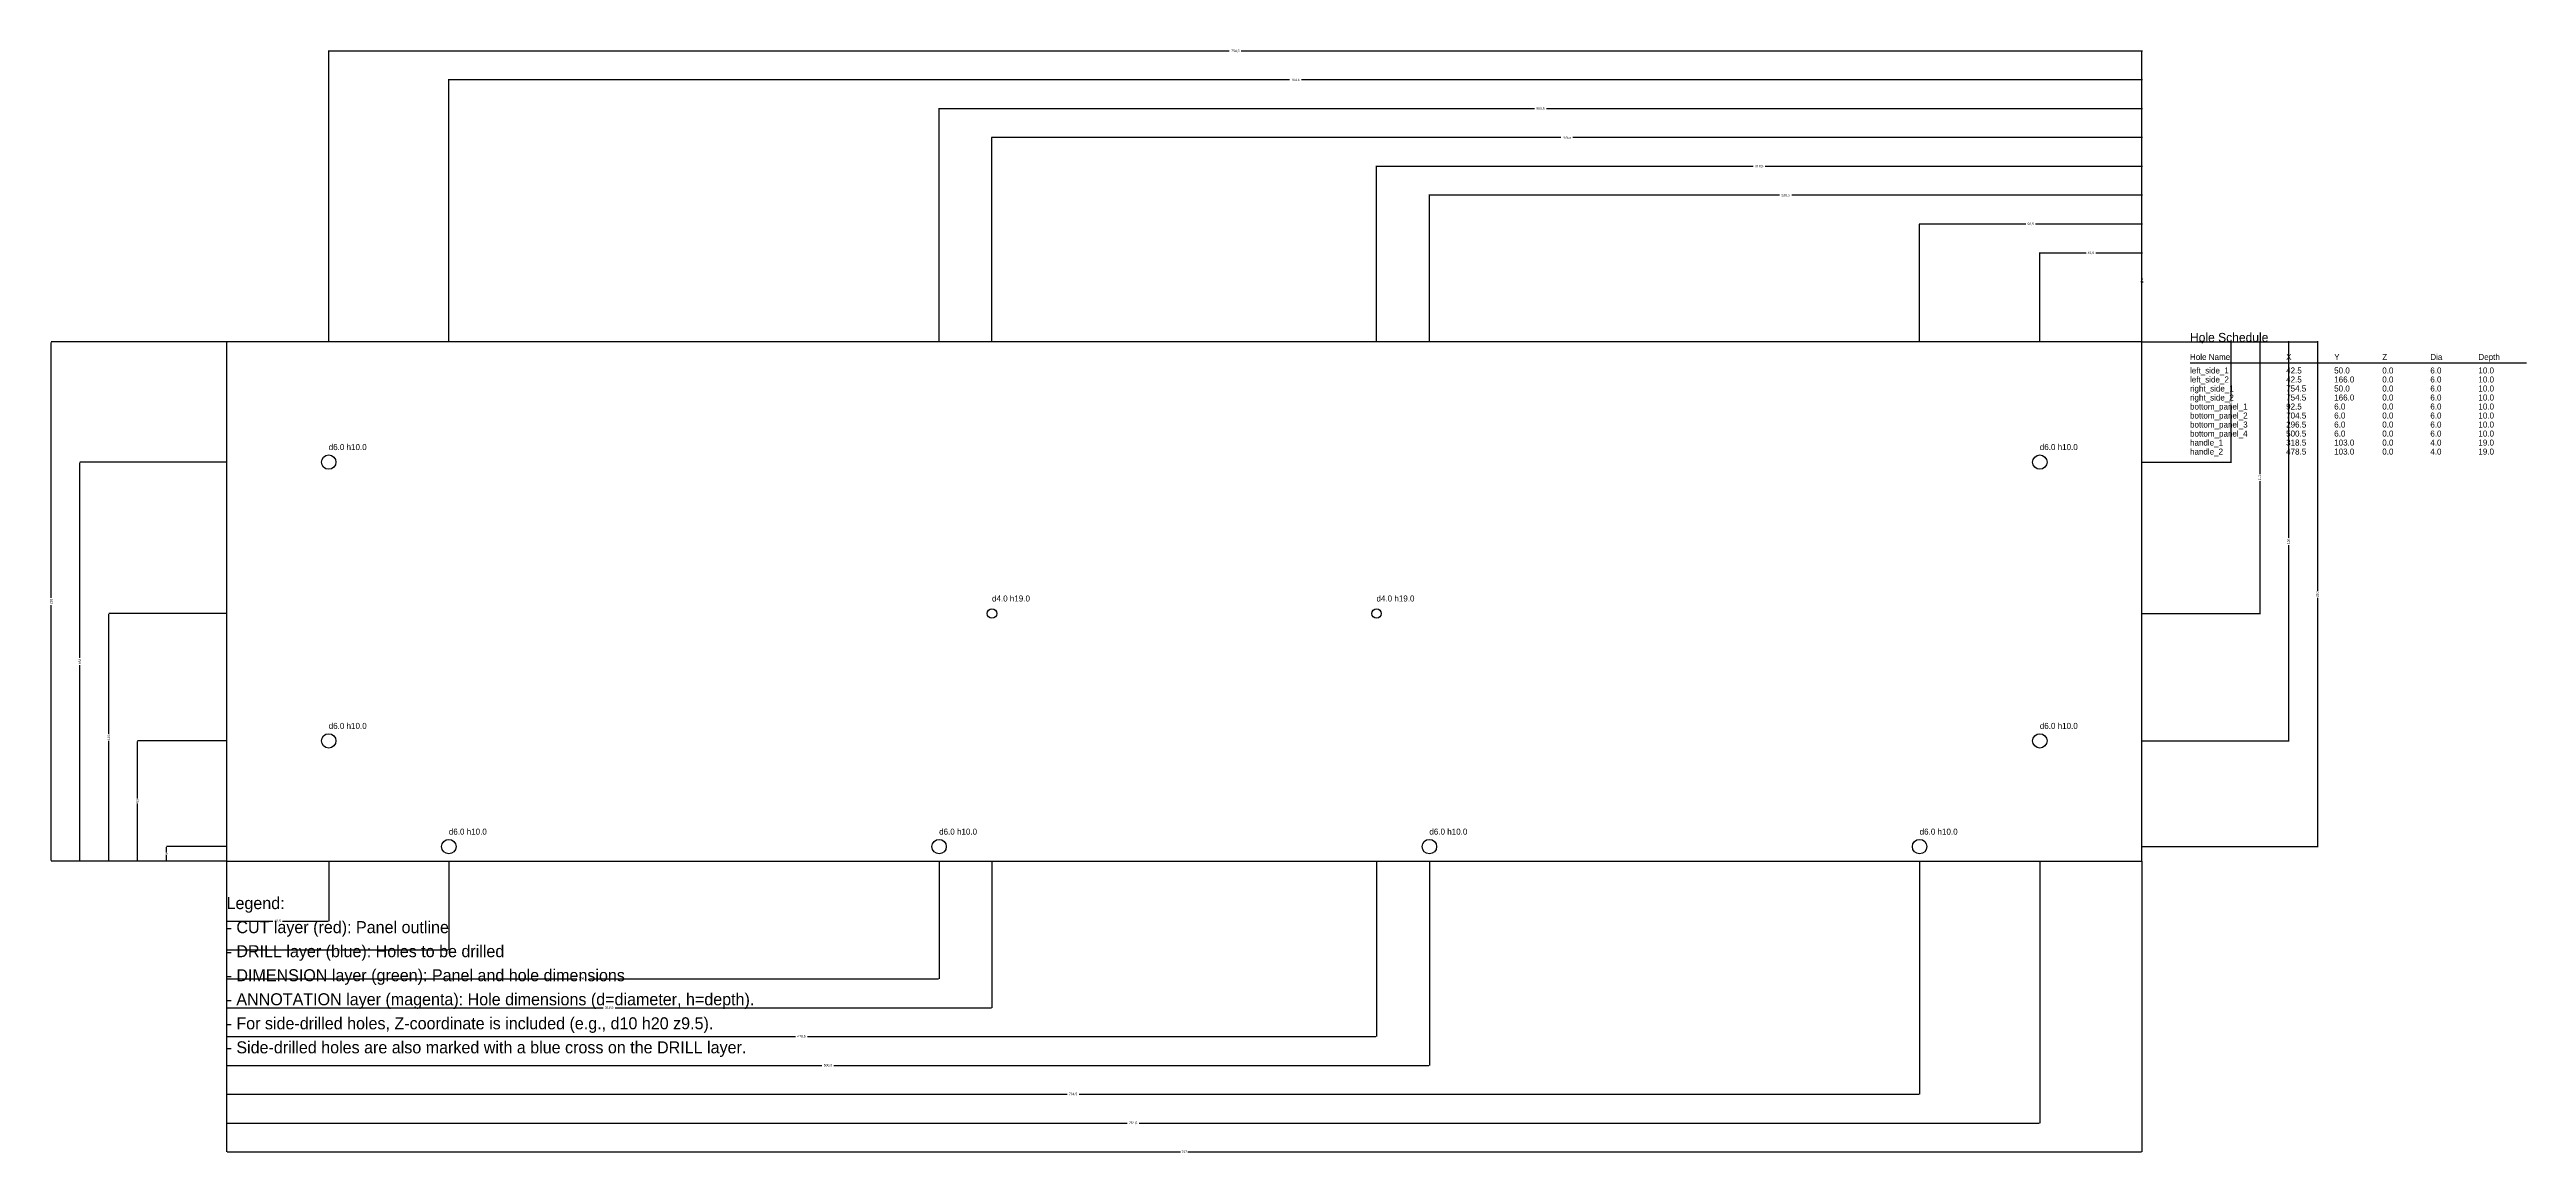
# Model space of a CAD drawing. Header units: metres. Extents: x -74 to 957, y -122 to 338.
import ezdxf

# ---------------------------------------------------------------- set-up
doc = ezdxf.new("R2010")
doc.units = ezdxf.units.M
for name, color, linetype in [('ANNOTATION', 6, 'Continuous'), ('CUT', 1, 'Continuous'), ('DIMENSION', 3, 'Continuous'), ('DRILL', 5, 'Continuous')]:
    doc.layers.add(name, color=color, linetype=linetype)
doc.dimstyles.get("Standard").update_dxf_attribs({"dimtxt": 2.5, "dimasz": 2.5, "dimexe": 1.25, "dimexo": 0.625, "dimtad": 1, "dimtxsty": 'Standard', "dimcen": 2.5, "dimazin": 3, "dimtfac": 1, "dimtmove": 0, "dimatfit": 3})

# ---------------------------------------------------------------- blocks, each defined once
blk = doc.blocks.new('_CLOSEDFILLED')
at = {"color": 0, "linetype": 'ByBlock'}
blk.add_solid([(-1, 0.2), (0, 0), (-1, -0.2)], dxfattribs=at)
blk = doc.blocks.new('*D0')
for p, q in [((0, 0), (0, -25)), ((42.5, 0), (42.5, -25)), ((0.25, -25), (19.25, -25)), ((23.25, -25), (42.25, -25))]:
    blk.add_line(p, q)
at = {"layer": 'Defpoints'}
for p in [(0, 0), (42.5, 0), (0, -25)]:
    blk.add_point(p, dxfattribs=at)
at = {"layer": 'DIMENSION', "xscale": 0.25, "yscale": 0.25, "rotation": 180}
blk.add_blockref('_CLOSEDFILLED', (0, -25), dxfattribs=at)
at = {"layer": 'DIMENSION', "xscale": 0.25, "yscale": 0.25}
blk.add_blockref('_CLOSEDFILLED', (42.5, -25), dxfattribs=at)
at = {"layer": 'DIMENSION', "insert": (21.25, -25), "char_height": 1, "attachment_point": 5}
blk.add_mtext('42,5', dxfattribs=at)
blk = doc.blocks.new('*D2')
for p, q in [((0, 0), (0, -37)), ((92.5, 0), (92.5, -37)), ((0.25, -37), (44.25, -37)), ((48.25, -37), (92.25, -37))]:
    blk.add_line(p, q)
at = {"layer": 'Defpoints'}
for p in [(0, 0), (92.5, 0), (0, -37)]:
    blk.add_point(p, dxfattribs=at)
at = {"layer": 'DIMENSION', "xscale": 0.25, "yscale": 0.25, "rotation": 180}
blk.add_blockref('_CLOSEDFILLED', (0, -37), dxfattribs=at)
at = {"layer": 'DIMENSION', "xscale": 0.25, "yscale": 0.25}
blk.add_blockref('_CLOSEDFILLED', (92.5, -37), dxfattribs=at)
at = {"layer": 'DIMENSION', "insert": (46.25, -37), "char_height": 1, "attachment_point": 5}
blk.add_mtext('92,5', dxfattribs=at)
blk = doc.blocks.new('*D3')
for p, q in [((0, 0), (0, -49)), ((296.5, 0), (296.5, -49)), ((0.25, -49), (145.75, -49)), ((150.75, -49), (296.25, -49))]:
    blk.add_line(p, q)
at = {"layer": 'Defpoints'}
for p in [(0, 0), (296.5, 0), (0, -49)]:
    blk.add_point(p, dxfattribs=at)
at = {"layer": 'DIMENSION', "xscale": 0.25, "yscale": 0.25, "rotation": 180}
blk.add_blockref('_CLOSEDFILLED', (0, -49), dxfattribs=at)
at = {"layer": 'DIMENSION', "xscale": 0.25, "yscale": 0.25}
blk.add_blockref('_CLOSEDFILLED', (296.5, -49), dxfattribs=at)
at = {"layer": 'DIMENSION', "insert": (148.25, -49), "char_height": 1, "attachment_point": 5}
blk.add_mtext('296,5', dxfattribs=at)
blk = doc.blocks.new('*D4')
for p, q in [((0, 0), (0, -61)), ((318.5, 0), (318.5, -61)), ((0.25, -61), (156.75, -61)), ((161.75, -61), (318.25, -61))]:
    blk.add_line(p, q)
at = {"layer": 'Defpoints'}
for p in [(0, 0), (318.5, 0), (0, -61)]:
    blk.add_point(p, dxfattribs=at)
at = {"layer": 'DIMENSION', "xscale": 0.25, "yscale": 0.25, "rotation": 180}
blk.add_blockref('_CLOSEDFILLED', (0, -61), dxfattribs=at)
at = {"layer": 'DIMENSION', "xscale": 0.25, "yscale": 0.25}
blk.add_blockref('_CLOSEDFILLED', (318.5, -61), dxfattribs=at)
at = {"layer": 'DIMENSION', "insert": (159.25, -61), "char_height": 1, "attachment_point": 5}
blk.add_mtext('318,5', dxfattribs=at)
blk = doc.blocks.new('*D5')
for p, q in [((0, 0), (0, -73)), ((478.5, 0), (478.5, -73)), ((0.25, -73), (236.75, -73)), ((241.75, -73), (478.25, -73))]:
    blk.add_line(p, q)
at = {"layer": 'Defpoints'}
for p in [(0, 0), (478.5, 0), (0, -73)]:
    blk.add_point(p, dxfattribs=at)
at = {"layer": 'DIMENSION', "xscale": 0.25, "yscale": 0.25, "rotation": 180}
blk.add_blockref('_CLOSEDFILLED', (0, -73), dxfattribs=at)
at = {"layer": 'DIMENSION', "xscale": 0.25, "yscale": 0.25}
blk.add_blockref('_CLOSEDFILLED', (478.5, -73), dxfattribs=at)
at = {"layer": 'DIMENSION', "insert": (239.25, -73), "char_height": 1, "attachment_point": 5}
blk.add_mtext('478,5', dxfattribs=at)
blk = doc.blocks.new('*D6')
for p, q in [((0, 0), (0, -85)), ((500.5, 0), (500.5, -85)), ((0.25, -85), (247.75, -85)), ((252.75, -85), (500.25, -85))]:
    blk.add_line(p, q)
at = {"layer": 'Defpoints'}
for p in [(0, 0), (500.5, 0), (0, -85)]:
    blk.add_point(p, dxfattribs=at)
at = {"layer": 'DIMENSION', "xscale": 0.25, "yscale": 0.25, "rotation": 180}
blk.add_blockref('_CLOSEDFILLED', (0, -85), dxfattribs=at)
at = {"layer": 'DIMENSION', "xscale": 0.25, "yscale": 0.25}
blk.add_blockref('_CLOSEDFILLED', (500.5, -85), dxfattribs=at)
at = {"layer": 'DIMENSION', "insert": (250.25, -85), "char_height": 1, "attachment_point": 5}
blk.add_mtext('500,5', dxfattribs=at)
blk = doc.blocks.new('*D7')
for p, q in [((0, 0), (0, -97)), ((704.5, 0), (704.5, -97)), ((0.25, -97), (349.75, -97)), ((354.75, -97), (704.25, -97))]:
    blk.add_line(p, q)
at = {"layer": 'Defpoints'}
for p in [(0, 0), (704.5, 0), (0, -97)]:
    blk.add_point(p, dxfattribs=at)
at = {"layer": 'DIMENSION', "xscale": 0.25, "yscale": 0.25, "rotation": 180}
blk.add_blockref('_CLOSEDFILLED', (0, -97), dxfattribs=at)
at = {"layer": 'DIMENSION', "xscale": 0.25, "yscale": 0.25}
blk.add_blockref('_CLOSEDFILLED', (704.5, -97), dxfattribs=at)
at = {"layer": 'DIMENSION', "insert": (352.25, -97), "char_height": 1, "attachment_point": 5}
blk.add_mtext('704,5', dxfattribs=at)
blk = doc.blocks.new('*D8')
for p, q in [((0, 0), (0, -109)), ((754.5, 0), (754.5, -109)), ((0.25, -109), (374.75, -109)), ((379.75, -109), (754.25, -109))]:
    blk.add_line(p, q)
at = {"layer": 'Defpoints'}
for p in [(0, 0), (754.5, 0), (0, -109)]:
    blk.add_point(p, dxfattribs=at)
at = {"layer": 'DIMENSION', "xscale": 0.25, "yscale": 0.25, "rotation": 180}
blk.add_blockref('_CLOSEDFILLED', (0, -109), dxfattribs=at)
at = {"layer": 'DIMENSION', "xscale": 0.25, "yscale": 0.25}
blk.add_blockref('_CLOSEDFILLED', (754.5, -109), dxfattribs=at)
at = {"layer": 'DIMENSION', "insert": (377.25, -109), "char_height": 1, "attachment_point": 5}
blk.add_mtext('754,5', dxfattribs=at)
blk = doc.blocks.new('*D9')
for p, q in [((0, 0), (0, -121)), ((797, 0), (797, -121)), ((0.25, -121), (397, -121)), ((400, -121), (796.75, -121))]:
    blk.add_line(p, q)
at = {"layer": 'Defpoints'}
for p in [(0, 0), (797, 0), (0, -121)]:
    blk.add_point(p, dxfattribs=at)
at = {"layer": 'DIMENSION', "xscale": 0.25, "yscale": 0.25, "rotation": 180}
blk.add_blockref('_CLOSEDFILLED', (0, -121), dxfattribs=at)
at = {"layer": 'DIMENSION', "xscale": 0.25, "yscale": 0.25}
blk.add_blockref('_CLOSEDFILLED', (797, -121), dxfattribs=at)
at = {"layer": 'DIMENSION', "insert": (398.5, -121), "char_height": 1, "attachment_point": 5}
blk.add_mtext('797', dxfattribs=at)
blk = doc.blocks.new('*D10')
for p, q in [((796.75, 241), (796.5, 241)), ((797, 216), (797, 241)), ((797, 216), (797, 241)), ((797, 241), (797, 241)), ((797.25, 241), (797.5, 241))]:
    blk.add_line(p, q)
at = {"layer": 'Defpoints'}
for p in [(797, 241), (797, 216), (797, 216)]:
    blk.add_point(p, dxfattribs=at)
at = {"layer": 'DIMENSION', "xscale": 0.25, "yscale": 0.25}
blk.add_blockref('_CLOSEDFILLED', (797, 241), dxfattribs=at)
at = {"layer": 'DIMENSION', "xscale": 0.25, "yscale": 0.25, "rotation": 180}
blk.add_blockref('_CLOSEDFILLED', (797, 241), dxfattribs=at)
at = {"layer": 'DIMENSION', "insert": (797, 242.125), "char_height": 1, "attachment_point": 5}
blk.add_mtext('0', dxfattribs=at)
blk = doc.blocks.new('*D11')
for p, q in [((773.75, 253), (754.25, 253)), ((754.5, 216), (754.5, 253)), ((797.25, 253), (777.75, 253)), ((797, 216), (797, 253))]:
    blk.add_line(p, q)
at = {"layer": 'Defpoints'}
for p in [(797, 253), (754.5, 216), (797, 216)]:
    blk.add_point(p, dxfattribs=at)
at = {"layer": 'DIMENSION', "xscale": 0.25, "yscale": 0.25}
blk.add_blockref('_CLOSEDFILLED', (754.5, 253), dxfattribs=at)
at = {"layer": 'DIMENSION', "xscale": 0.25, "yscale": 0.25, "rotation": 180}
blk.add_blockref('_CLOSEDFILLED', (797, 253), dxfattribs=at)
at = {"layer": 'DIMENSION', "insert": (775.75, 253), "char_height": 1, "attachment_point": 5}
blk.add_mtext('42,5', dxfattribs=at)
blk = doc.blocks.new('*D12')
for p, q in [((748.75, 265), (704.25, 265)), ((704.5, 216), (704.5, 265)), ((797.25, 265), (752.75, 265)), ((797, 216), (797, 265))]:
    blk.add_line(p, q)
at = {"layer": 'Defpoints'}
for p in [(797, 265), (704.5, 216), (797, 216)]:
    blk.add_point(p, dxfattribs=at)
at = {"layer": 'DIMENSION', "xscale": 0.25, "yscale": 0.25}
blk.add_blockref('_CLOSEDFILLED', (704.5, 265), dxfattribs=at)
at = {"layer": 'DIMENSION', "xscale": 0.25, "yscale": 0.25, "rotation": 180}
blk.add_blockref('_CLOSEDFILLED', (797, 265), dxfattribs=at)
at = {"layer": 'DIMENSION', "insert": (750.75, 265), "char_height": 1, "attachment_point": 5}
blk.add_mtext('92,5', dxfattribs=at)
blk = doc.blocks.new('*D13')
for p, q in [((646.25, 277), (500.25, 277)), ((500.5, 216), (500.5, 277)), ((797.25, 277), (651.25, 277)), ((797, 216), (797, 277))]:
    blk.add_line(p, q)
at = {"layer": 'Defpoints'}
for p in [(797, 277), (500.5, 216), (797, 216)]:
    blk.add_point(p, dxfattribs=at)
at = {"layer": 'DIMENSION', "xscale": 0.25, "yscale": 0.25}
blk.add_blockref('_CLOSEDFILLED', (500.5, 277), dxfattribs=at)
at = {"layer": 'DIMENSION', "xscale": 0.25, "yscale": 0.25, "rotation": 180}
blk.add_blockref('_CLOSEDFILLED', (797, 277), dxfattribs=at)
at = {"layer": 'DIMENSION', "insert": (648.75, 277), "char_height": 1, "attachment_point": 5}
blk.add_mtext('296,5', dxfattribs=at)
blk = doc.blocks.new('*D14')
for p, q in [((635.25, 289), (478.25, 289)), ((478.5, 216), (478.5, 289)), ((797.25, 289), (640.25, 289)), ((797, 216), (797, 289))]:
    blk.add_line(p, q)
at = {"layer": 'Defpoints'}
for p in [(797, 289), (478.5, 216), (797, 216)]:
    blk.add_point(p, dxfattribs=at)
at = {"layer": 'DIMENSION', "xscale": 0.25, "yscale": 0.25}
blk.add_blockref('_CLOSEDFILLED', (478.5, 289), dxfattribs=at)
at = {"layer": 'DIMENSION', "xscale": 0.25, "yscale": 0.25, "rotation": 180}
blk.add_blockref('_CLOSEDFILLED', (797, 289), dxfattribs=at)
at = {"layer": 'DIMENSION', "insert": (637.75, 289), "char_height": 1, "attachment_point": 5}
blk.add_mtext('318,5', dxfattribs=at)
blk = doc.blocks.new('*D15')
for p, q in [((555.25, 301), (318.25, 301)), ((318.5, 216), (318.5, 301)), ((797.25, 301), (560.25, 301)), ((797, 216), (797, 301))]:
    blk.add_line(p, q)
at = {"layer": 'Defpoints'}
for p in [(797, 301), (318.5, 216), (797, 216)]:
    blk.add_point(p, dxfattribs=at)
at = {"layer": 'DIMENSION', "xscale": 0.25, "yscale": 0.25}
blk.add_blockref('_CLOSEDFILLED', (318.5, 301), dxfattribs=at)
at = {"layer": 'DIMENSION', "xscale": 0.25, "yscale": 0.25, "rotation": 180}
blk.add_blockref('_CLOSEDFILLED', (797, 301), dxfattribs=at)
at = {"layer": 'DIMENSION', "insert": (557.75, 301), "char_height": 1, "attachment_point": 5}
blk.add_mtext('478,5', dxfattribs=at)
blk = doc.blocks.new('*D16')
for p, q in [((544.25, 313), (296.25, 313)), ((296.5, 216), (296.5, 313)), ((797.25, 313), (549.25, 313)), ((797, 216), (797, 313))]:
    blk.add_line(p, q)
at = {"layer": 'Defpoints'}
for p in [(797, 313), (296.5, 216), (797, 216)]:
    blk.add_point(p, dxfattribs=at)
at = {"layer": 'DIMENSION', "xscale": 0.25, "yscale": 0.25}
blk.add_blockref('_CLOSEDFILLED', (296.5, 313), dxfattribs=at)
at = {"layer": 'DIMENSION', "xscale": 0.25, "yscale": 0.25, "rotation": 180}
blk.add_blockref('_CLOSEDFILLED', (797, 313), dxfattribs=at)
at = {"layer": 'DIMENSION', "insert": (546.75, 313), "char_height": 1, "attachment_point": 5}
blk.add_mtext('500,5', dxfattribs=at)
blk = doc.blocks.new('*D17')
for p, q in [((442.25, 325), (92.25, 325)), ((92.5, 216), (92.5, 325)), ((797.25, 325), (447.25, 325)), ((797, 216), (797, 325))]:
    blk.add_line(p, q)
at = {"layer": 'Defpoints'}
for p in [(797, 325), (92.5, 216), (797, 216)]:
    blk.add_point(p, dxfattribs=at)
at = {"layer": 'DIMENSION', "xscale": 0.25, "yscale": 0.25}
blk.add_blockref('_CLOSEDFILLED', (92.5, 325), dxfattribs=at)
at = {"layer": 'DIMENSION', "xscale": 0.25, "yscale": 0.25, "rotation": 180}
blk.add_blockref('_CLOSEDFILLED', (797, 325), dxfattribs=at)
at = {"layer": 'DIMENSION', "insert": (444.75, 325), "char_height": 1, "attachment_point": 5}
blk.add_mtext('704,5', dxfattribs=at)
blk = doc.blocks.new('*D18')
for p, q in [((417.25, 337), (42.25, 337)), ((42.5, 216), (42.5, 337)), ((797.25, 337), (422.25, 337)), ((797, 216), (797, 337))]:
    blk.add_line(p, q)
at = {"layer": 'Defpoints'}
for p in [(797, 337), (42.5, 216), (797, 216)]:
    blk.add_point(p, dxfattribs=at)
at = {"layer": 'DIMENSION', "xscale": 0.25, "yscale": 0.25}
blk.add_blockref('_CLOSEDFILLED', (42.5, 337), dxfattribs=at)
at = {"layer": 'DIMENSION', "xscale": 0.25, "yscale": 0.25, "rotation": 180}
blk.add_blockref('_CLOSEDFILLED', (797, 337), dxfattribs=at)
at = {"layer": 'DIMENSION', "insert": (419.75, 337), "char_height": 1, "attachment_point": 5}
blk.add_mtext('754,5', dxfattribs=at)
blk = doc.blocks.new('*D19')
for p, q in [((0, 6), (-25, 6)), ((-25, 3.5), (-25, 5.75)), ((-25, 0.25), (-25, 2.5)), ((0, 0), (-25, 0))]:
    blk.add_line(p, q)
at = {"layer": 'Defpoints'}
for p in [(-25, 0), (0, 6), (0, 0)]:
    blk.add_point(p, dxfattribs=at)
at = {"layer": 'DIMENSION', "xscale": 0.25, "yscale": 0.25}
for p, rotation in [((-25, 6), 90), ((-25, 0), 270)]:
    blk.add_blockref('_CLOSEDFILLED', p, dxfattribs=dict(at, rotation=rotation))
at = {"layer": 'DIMENSION', "insert": (-25, 3), "char_height": 1, "attachment_point": 5, "rotation": 90}
blk.add_mtext('6', dxfattribs=at)
blk = doc.blocks.new('*D20')
for p, q in [((0, 50), (-37, 50)), ((-37, 26), (-37, 49.75)), ((-37, 0.25), (-37, 24)), ((0, 0), (-37, 0))]:
    blk.add_line(p, q)
at = {"layer": 'Defpoints'}
for p in [(0, 50), (-37, 0), (0, 0)]:
    blk.add_point(p, dxfattribs=at)
at = {"layer": 'DIMENSION', "xscale": 0.25, "yscale": 0.25}
for p, rotation in [((-37, 50), 90), ((-37, 0), 270)]:
    blk.add_blockref('_CLOSEDFILLED', p, dxfattribs=dict(at, rotation=rotation))
at = {"layer": 'DIMENSION', "insert": (-37, 25), "char_height": 1, "attachment_point": 5, "rotation": 90}
blk.add_mtext('50', dxfattribs=at)
blk = doc.blocks.new('*D21')
for p, q in [((0, 103), (-49, 103)), ((-49, 53), (-49, 102.75)), ((-49, 0.25), (-49, 50)), ((0, 0), (-49, 0))]:
    blk.add_line(p, q)
at = {"layer": 'Defpoints'}
for p in [(0, 103), (-49, 0), (0, 0)]:
    blk.add_point(p, dxfattribs=at)
at = {"layer": 'DIMENSION', "xscale": 0.25, "yscale": 0.25}
for p, rotation in [((-49, 103), 90), ((-49, 0), 270)]:
    blk.add_blockref('_CLOSEDFILLED', p, dxfattribs=dict(at, rotation=rotation))
at = {"layer": 'DIMENSION', "insert": (-49, 51.5), "char_height": 1, "attachment_point": 5, "rotation": 90}
blk.add_mtext('103', dxfattribs=at)
blk = doc.blocks.new('*D22')
for p, q in [((0, 166), (-61, 166)), ((-61, 84.5), (-61, 165.75)), ((-61, 0.25), (-61, 81.5)), ((0, 0), (-61, 0))]:
    blk.add_line(p, q)
at = {"layer": 'Defpoints'}
for p in [(0, 166), (-61, 0), (0, 0)]:
    blk.add_point(p, dxfattribs=at)
at = {"layer": 'DIMENSION', "xscale": 0.25, "yscale": 0.25}
for p, rotation in [((-61, 166), 90), ((-61, 0), 270)]:
    blk.add_blockref('_CLOSEDFILLED', p, dxfattribs=dict(at, rotation=rotation))
at = {"layer": 'DIMENSION', "insert": (-61, 83), "char_height": 1, "attachment_point": 5, "rotation": 90}
blk.add_mtext('166', dxfattribs=at)
blk = doc.blocks.new('*D23')
for p, q in [((0, 216), (-73, 216)), ((-73, 109.5), (-73, 215.75)), ((-73, 0.25), (-73, 106.5)), ((0, 0), (-73, 0))]:
    blk.add_line(p, q)
at = {"layer": 'Defpoints'}
for p in [(0, 216), (-73, 0), (0, 0)]:
    blk.add_point(p, dxfattribs=at)
at = {"layer": 'DIMENSION', "xscale": 0.25, "yscale": 0.25}
for p, rotation in [((-73, 216), 90), ((-73, 0), 270)]:
    blk.add_blockref('_CLOSEDFILLED', p, dxfattribs=dict(at, rotation=rotation))
at = {"layer": 'DIMENSION', "insert": (-73, 108), "char_height": 1, "attachment_point": 5, "rotation": 90}
blk.add_mtext('216', dxfattribs=at)
blk = doc.blocks.new('*D24')
for p, q in [((822, 216.25), (822, 216.5)), ((797, 216), (822, 216)), ((797, 216), (822, 216)), ((822, 216), (822, 216)), ((822, 215.75), (822, 215.5))]:
    blk.add_line(p, q)
at = {"layer": 'Defpoints'}
for p in [(797, 216), (797, 216), (822, 216)]:
    blk.add_point(p, dxfattribs=at)
at = {"layer": 'DIMENSION', "xscale": 0.25, "yscale": 0.25}
for rotation in [270, 90]:
    blk.add_blockref('_CLOSEDFILLED', (822, 216), dxfattribs=dict(at, rotation=rotation))
at = {"layer": 'DIMENSION', "insert": (820.875, 216), "char_height": 1, "attachment_point": 5, "rotation": 90}
blk.add_mtext('0', dxfattribs=at)
blk = doc.blocks.new('*D25')
for p, q in [((797, 216), (834, 216)), ((834, 216.25), (834, 192)), ((834, 190), (834, 165.75)), ((797, 166), (834, 166))]:
    blk.add_line(p, q)
at = {"layer": 'Defpoints'}
for p in [(797, 216), (834, 216), (797, 166)]:
    blk.add_point(p, dxfattribs=at)
at = {"layer": 'DIMENSION', "xscale": 0.25, "yscale": 0.25}
for p, rotation in [((834, 216), 270), ((834, 166), 90)]:
    blk.add_blockref('_CLOSEDFILLED', p, dxfattribs=dict(at, rotation=rotation))
at = {"layer": 'DIMENSION', "insert": (834, 191), "char_height": 1, "attachment_point": 5, "rotation": 90}
blk.add_mtext('50', dxfattribs=at)
blk = doc.blocks.new('*D26')
for p, q in [((797, 216), (846, 216)), ((846, 216.25), (846, 161)), ((846, 158), (846, 102.75)), ((797, 103), (846, 103))]:
    blk.add_line(p, q)
at = {"layer": 'Defpoints'}
for p in [(797, 216), (846, 216), (797, 103)]:
    blk.add_point(p, dxfattribs=at)
at = {"layer": 'DIMENSION', "xscale": 0.25, "yscale": 0.25}
for p, rotation in [((846, 216), 270), ((846, 103), 90)]:
    blk.add_blockref('_CLOSEDFILLED', p, dxfattribs=dict(at, rotation=rotation))
at = {"layer": 'DIMENSION', "insert": (846, 159.5), "char_height": 1, "attachment_point": 5, "rotation": 90}
blk.add_mtext('113', dxfattribs=at)
blk = doc.blocks.new('*D27')
for p, q in [((797, 216), (858, 216)), ((858, 216.25), (858, 134.5)), ((858, 131.5), (858, 49.75)), ((797, 50), (858, 50))]:
    blk.add_line(p, q)
at = {"layer": 'Defpoints'}
for p in [(797, 216), (858, 216), (797, 50)]:
    blk.add_point(p, dxfattribs=at)
at = {"layer": 'DIMENSION', "xscale": 0.25, "yscale": 0.25}
for p, rotation in [((858, 216), 270), ((858, 50), 90)]:
    blk.add_blockref('_CLOSEDFILLED', p, dxfattribs=dict(at, rotation=rotation))
at = {"layer": 'DIMENSION', "insert": (858, 133), "char_height": 1, "attachment_point": 5, "rotation": 90}
blk.add_mtext('166', dxfattribs=at)
blk = doc.blocks.new('*D28')
for p, q in [((797, 216), (870, 216)), ((870, 216.25), (870, 112.5)), ((870, 109.5), (870, 5.75)), ((797, 6), (870, 6))]:
    blk.add_line(p, q)
at = {"layer": 'Defpoints'}
for p in [(797, 216), (870, 216), (797, 6)]:
    blk.add_point(p, dxfattribs=at)
at = {"layer": 'DIMENSION', "xscale": 0.25, "yscale": 0.25}
for p, rotation in [((870, 216), 270), ((870, 6), 90)]:
    blk.add_blockref('_CLOSEDFILLED', p, dxfattribs=dict(at, rotation=rotation))
at = {"layer": 'DIMENSION', "insert": (870, 111), "char_height": 1, "attachment_point": 5, "rotation": 90}
blk.add_mtext('210', dxfattribs=at)

msp = doc.modelspace()

# ---------------------------------------------------------------- linework, layer by layer
at = {"layer": 'ANNOTATION'}
msp.add_line((817, 207.25), (957, 207.25), dxfattribs=at)
at = {"layer": 'CUT'}
msp.add_lwpolyline([(0, 0), (797, 0), (797, 216), (0, 216)], close=True, dxfattribs=at)
at = {"layer": 'DRILL'}
for points in [[(39.5, 166), (39.7284, 167.148), (40.3787, 168.121), (41.3519, 168.772), (42.5, 169), (43.648, 168.772), (44.6213, 168.121), (45.2716, 167.148), (45.5, 166), (45.2716, 164.852), (44.6213, 163.879), (43.648, 163.228), (42.5, 163), (41.3519, 163.228), (40.3787, 163.879), (39.7284, 164.852)], [(751.5, 166), (751.728, 167.148), (752.379, 168.121), (753.352, 168.772), (754.5, 169), (755.648, 168.772), (756.621, 168.121), (757.272, 167.148), (757.5, 166), (757.272, 164.852), (756.621, 163.879), (755.648, 163.228), (754.5, 163), (753.352, 163.228), (752.379, 163.879), (751.728, 164.852)], [(316.5, 103), (316.652, 103.765), (317.086, 104.414), (317.735, 104.848), (318.5, 105), (319.265, 104.848), (319.914, 104.414), (320.348, 103.765), (320.5, 103), (320.348, 102.235), (319.914, 101.586), (319.265, 101.152), (318.5, 101), (317.735, 101.152), (317.086, 101.586), (316.652, 102.235)], [(476.5, 103), (476.652, 103.765), (477.086, 104.414), (477.735, 104.848), (478.5, 105), (479.265, 104.848), (479.914, 104.414), (480.348, 103.765), (480.5, 103), (480.348, 102.235), (479.914, 101.586), (479.265, 101.152), (478.5, 101), (477.735, 101.152), (477.086, 101.586), (476.652, 102.235)], [(39.5, 50), (39.7284, 51.148), (40.3787, 52.1213), (41.3519, 52.7716), (42.5, 53), (43.648, 52.7716), (44.6213, 52.1213), (45.2716, 51.148), (45.5, 50), (45.2716, 48.8519), (44.6213, 47.8787), (43.648, 47.2284), (42.5, 47), (41.3519, 47.2284), (40.3787, 47.8787), (39.7284, 48.8519)], [(751.5, 50), (751.728, 51.148), (752.379, 52.1213), (753.352, 52.7716), (754.5, 53), (755.648, 52.7716), (756.621, 52.1213), (757.272, 51.148), (757.5, 50), (757.272, 48.8519), (756.621, 47.8787), (755.648, 47.2284), (754.5, 47), (753.352, 47.2284), (752.379, 47.8787), (751.728, 48.8519)], [(89.5, 6), (89.7284, 7.14805), (90.3787, 8.12132), (91.3519, 8.77164), (92.5, 9), (93.648, 8.77164), (94.6213, 8.12132), (95.2716, 7.14805), (95.5, 6), (95.2716, 4.85195), (94.6213, 3.87868), (93.648, 3.22836), (92.5, 3), (91.3519, 3.22836), (90.3787, 3.87868), (89.7284, 4.85195)], [(293.5, 6), (293.728, 7.14805), (294.379, 8.12132), (295.352, 8.77164), (296.5, 9), (297.648, 8.77164), (298.621, 8.12132), (299.272, 7.14805), (299.5, 6), (299.272, 4.85195), (298.621, 3.87868), (297.648, 3.22836), (296.5, 3), (295.352, 3.22836), (294.379, 3.87868), (293.728, 4.85195)], [(497.5, 6), (497.728, 7.14805), (498.379, 8.12132), (499.352, 8.77164), (500.5, 9), (501.648, 8.77164), (502.621, 8.12132), (503.272, 7.14805), (503.5, 6), (503.272, 4.85195), (502.621, 3.87868), (501.648, 3.22836), (500.5, 3), (499.352, 3.22836), (498.379, 3.87868), (497.728, 4.85195)], [(701.5, 6), (701.728, 7.14805), (702.379, 8.12132), (703.352, 8.77164), (704.5, 9), (705.648, 8.77164), (706.621, 8.12132), (707.272, 7.14805), (707.5, 6), (707.272, 4.85195), (706.621, 3.87868), (705.648, 3.22836), (704.5, 3), (703.352, 3.22836), (702.379, 3.87868), (701.728, 4.85195)]]:
    msp.add_lwpolyline(points, close=True, dxfattribs=at)

# ---------------------------------------------------------------- texts
at = {"layer": 'ANNOTATION'}
for s, height, p in [('Hole Schedule', 3.75, (817, 216)), ('Hole Name', 2.5, (817, 208.5)), ('X', 2.5, (857, 208.5)), ('Y', 2.5, (877, 208.5)), ('Z', 2.5, (897, 208.5)), ('Dia', 2.5, (917, 208.5)), ('Depth', 2.5, (937, 208.5)), ('right_side_1', 2.5, (817, 195.375)), ('left_side_1', 2.5, (817, 202.875)), ('left_side_2', 2.5, (817, 199.125)), ('42.5', 2.5, (857, 202.875)), ('42.5', 2.5, (857, 199.125)), ('754.5', 2.5, (857, 195.375)), ('50.0', 2.5, (877, 202.875)), ('50.0', 2.5, (877, 195.375)), ('166.0', 2.5, (877, 199.125)), ('0.0', 2.5, (897, 202.875)), ('0.0', 2.5, (897, 199.125)), ('0.0', 2.5, (897, 195.375)), ('6.0', 2.5, (917, 202.875)), ('6.0', 2.5, (917, 199.125)), ('6.0', 2.5, (917, 195.375)), ('10.0', 2.5, (937, 202.875)), ('10.0', 2.5, (937, 199.125)), ('10.0', 2.5, (937, 195.375)), ('bottom_panel_1', 2.5, (817, 187.875)), ('bottom_panel_2', 2.5, (817, 184.125)), ('right_side_2', 2.5, (817, 191.625)), ('92.5', 2.5, (857, 187.875)), ('754.5', 2.5, (857, 191.625)), ('704.5', 2.5, (857, 184.125)), ('6.0', 2.5, (877, 187.875)), ('6.0', 2.5, (877, 184.125)), ('166.0', 2.5, (877, 191.625)), ('0.0', 2.5, (897, 191.625)), ('0.0', 2.5, (897, 187.875)), ('0.0', 2.5, (897, 184.125)), ('6.0', 2.5, (917, 191.625)), ('6.0', 2.5, (917, 187.875)), ('6.0', 2.5, (917, 184.125)), ('10.0', 2.5, (937, 191.625)), ('10.0', 2.5, (937, 187.875)), ('10.0', 2.5, (937, 184.125)), ('bottom_panel_3', 2.5, (817, 180.375)), ('bottom_panel_4', 2.5, (817, 176.625)), ('handle_1', 2.5, (817, 172.875)), ('318.5', 2.5, (857, 172.875)), ('500.5', 2.5, (857, 176.625)), ('296.5', 2.5, (857, 180.375)), ('6.0', 2.5, (877, 180.375)), ('6.0', 2.5, (877, 176.625)), ('103.0', 2.5, (877, 172.875)), ('0.0', 2.5, (897, 180.375)), ('0.0', 2.5, (897, 176.625)), ('0.0', 2.5, (897, 172.875)), ('4.0', 2.5, (917, 172.875)), ('6.0', 2.5, (917, 180.375)), ('6.0', 2.5, (917, 176.625)), ('10.0', 2.5, (937, 180.375)), ('10.0', 2.5, (937, 176.625)), ('19.0', 2.5, (937, 172.875)), ('d6.0 h10.0', 2.5, (42.5, 171)), ('d6.0 h10.0', 2.5, (754.5, 171)), ('handle_2', 2.5, (817, 169.125)), ('478.5', 2.5, (857, 169.125)), ('103.0', 2.5, (877, 169.125)), ('0.0', 2.5, (897, 169.125)), ('4.0', 2.5, (917, 169.125)), ('19.0', 2.5, (937, 169.125)), ('d4.0 h19.0', 2.5, (318.5, 108)), ('d4.0 h19.0', 2.5, (478.5, 108)), ('d6.0 h10.0', 2.5, (42.5, 55)), ('d6.0 h10.0', 2.5, (754.5, 55)), ('d6.0 h10.0', 2.5, (92.5, 11)), ('d6.0 h10.0', 2.5, (296.5, 11)), ('d6.0 h10.0', 2.5, (500.5, 11)), ('d6.0 h10.0', 2.5, (704.5, 11)), ('Legend:', 5, (0, -20)), ('- CUT layer (red): Panel outline', 5, (0, -30)), ('- DRILL layer (blue): Holes to be drilled', 5, (0, -40)), ('- DIMENSION layer (green): Panel and hole dimensions', 5, (0, -50)), ('- ANNOTATION layer (magenta): Hole dimensions (d=diameter, h=depth).', 5, (0, -60)), ('- For side-drilled holes, Z-coordinate is included (e.g., d10 h20 z9.5).', 5, (0, -70)), ('- Side-drilled holes are also marked with a blue cross on the DRILL layer.', 5, (0, -80))]:
    msp.add_text(s, height=height, dxfattribs=at).set_placement(p)

# ---------------------------------------------------------------- dimensions: what is measured, and where the dimension line sits
at = {"layer": 'DIMENSION'}
for base, p1, p2, picture, middle in [((797, 337), (797, 216), (42.5, 216), '*D18', (419.75, 337)), ((797, 325), (797, 216), (92.5, 216), '*D17', (444.75, 325)), ((797, 313), (797, 216), (296.5, 216), '*D16', (546.75, 313)), ((797, 301), (797, 216), (318.5, 216), '*D15', (557.75, 301)), ((797, 289), (797, 216), (478.5, 216), '*D14', (637.75, 289)), ((797, 277), (797, 216), (500.5, 216), '*D13', (648.75, 277)), ((797, 265), (797, 216), (704.5, 216), '*D12', (750.75, 265)), ((797, 253), (797, 216), (754.5, 216), '*D11', (775.75, 253)), ((797, 241), (797, 216), (797, 216), '*D10', (797, 242.125)), ((0, -25), (0, 0), (42.5, 0), '*D0', (21.25, -25)), ((0, -37), (0, 0), (92.5, 0), '*D2', (46.25, -37)), ((0, -49), (0, 0), (296.5, 0), '*D3', (148.25, -49)), ((0, -61), (0, 0), (318.5, 0), '*D4', (159.25, -61)), ((0, -73), (0, 0), (478.5, 0), '*D5', (239.25, -73)), ((0, -85), (0, 0), (500.5, 0), '*D6', (250.25, -85)), ((0, -97), (0, 0), (704.5, 0), '*D7', (352.25, -97)), ((0, -109), (0, 0), (754.5, 0), '*D8', (377.25, -109)), ((0, -121), (0, 0), (797, 0), '*D9', (398.5, -121))]:
    dim = msp.add_linear_dim(base=base, p1=p1, p2=p2, dimstyle='Standard', dxfattribs=at)
    dim.commit()
    dim.dimension.update_dxf_attribs({"geometry": picture, "text_midpoint": middle})
for base, p1, p2, picture, middle in [((822, 216), (797, 216), (797, 216), '*D24', (820.875, 216)), ((-73, 0), (0, 0), (0, 216), '*D23', (-73, 108)), ((834, 216), (797, 216), (797, 166), '*D25', (834, 191)), ((846, 216), (797, 216), (797, 103), '*D26', (846, 159.5)), ((858, 216), (797, 216), (797, 50), '*D27', (858, 133)), ((870, 216), (797, 216), (797, 6), '*D28', (870, 111)), ((-61, 0), (0, 0), (0, 166), '*D22', (-61, 83)), ((-49, 0), (0, 0), (0, 103), '*D21', (-49, 51.5)), ((-37, 0), (0, 0), (0, 50), '*D20', (-37, 25)), ((-25, 0), (0, 0), (0, 6), '*D19', (-25, 3))]:
    dim = msp.add_linear_dim(base=base, p1=p1, p2=p2, angle=90, dimstyle='Standard', dxfattribs=at)
    dim.commit()
    dim.dimension.update_dxf_attribs({"geometry": picture, "text_midpoint": middle})

doc.saveas('drawing.dxf')
